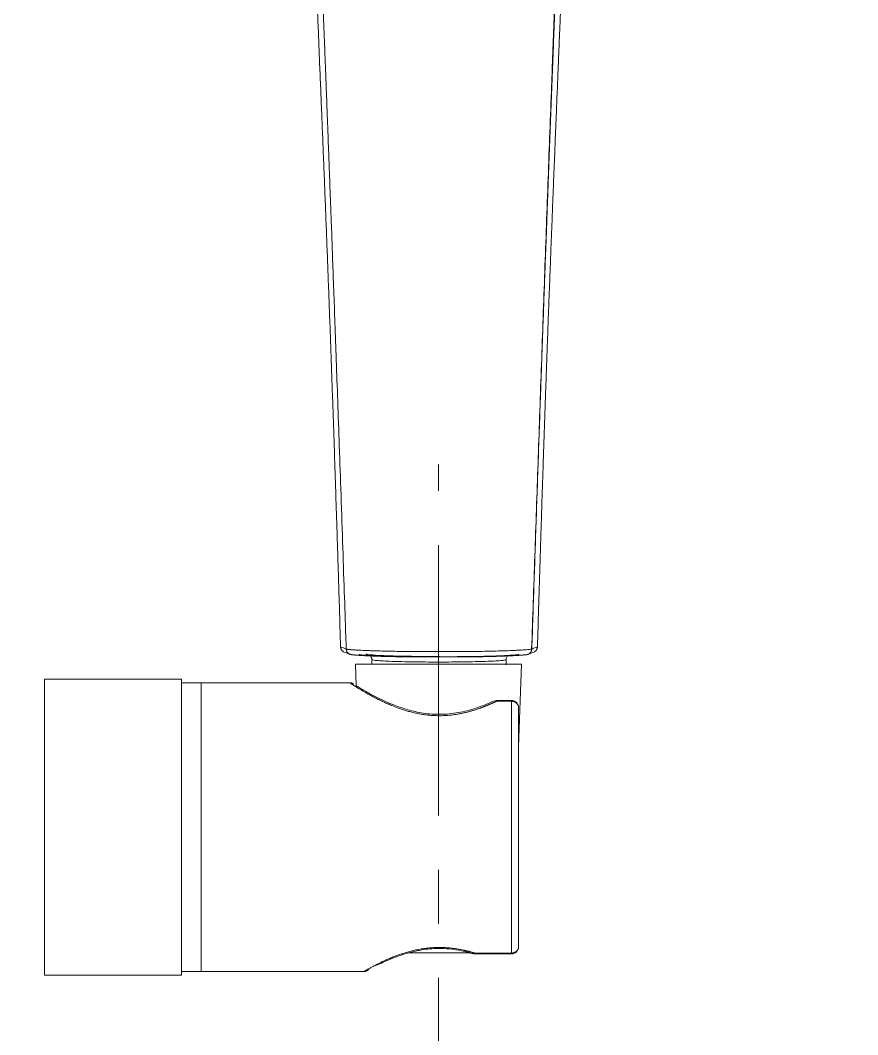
# Model space of a CAD drawing. Extents: x 4035 to 5163, y 0 to 827.
# Drawn here: x 4470 to 4586, y 294.4 to 435 of the extents above; entities that cross this region are included whole.
import ezdxf

# ---------------------------------------------------------------- set-up
doc = ezdxf.new("R2010")
doc.units = 0
doc.header["$LTSCALE"] = 30
doc.header["$MEASUREMENT"] = 0
doc.linetypes.add('CENTER', pattern=[2, 1.25, -0.25, 0.25, -0.25])
doc.layers.add('1', color=7, linetype='CONTINUOUS')
doc.layers.add('DEF_LAYER_ASSEM_MEMBER', color=7, linetype='CONTINUOUS')

msp = doc.modelspace()

# ---------------------------------------------------------------- linework, layer by layer
at = {"layer": '1', "color": 7, "linetype": 'Continuous', "lineweight": 18}
for p, q in [((4514.88, 347.4), (4515.67, 347.08)), ((4540.37, 347.08), (4541.17, 347.4)), ((4518.72, 345.71), (4518.72, 346.34)), ((4537.32, 346.34), (4537.32, 345.64)), ((4516.44, 345.71), (4516.54, 342.7)), ((4539.06, 334.25), (4539.44, 345.71)), ((4473.36, 343.63), (4473.36, 302.63)), ((4492.36, 343.63), (4473.36, 343.63)), ((4492.36, 343.63), (4492.36, 302.63)), ((4492.36, 343.13), (4495.06, 343.13)), ((4515.67, 343.13), (4495.06, 343.13)), ((4495.06, 303.13), (4495.06, 343.13)), ((4495.06, 323.13), (4495.06, 343.13)), ((4538.06, 340.69), (4535.83, 340.69)), ((4495.06, 323.13), (4495.06, 303.13)), ((4527.94, 305.71), (4523.79, 305.71)), ((4527.94, 305.71), (4532.26, 305.71)), ((4532.67, 305.59), (4532.67, 305.71)), ((4532.81, 305.56), (4538.06, 305.56)), ((4492.36, 302.63), (4473.36, 302.63)), ((4495.06, 303.13), (4492.36, 303.13)), ((4495.06, 303.13), (4517.64, 303.13))]:
    msp.add_line(p, q, dxfattribs=at)
at = {"layer": '1', "color": 7, "linetype": 'Continuous', "lineweight": 13}
for p, q in [((4538.06, 340.58), (4536, 340.58)), ((4538.06, 323.13), (4538.06, 340.58)), ((4538.06, 305.67), (4538.06, 323.13)), ((4532.93, 305.67), (4538.06, 305.67))]:
    msp.add_line(p, q, dxfattribs=at)
at = {"layer": '1', "color": 7, "linetype": 'Continuous', "lineweight": 18}
for centre, major_axis, start_param, end_param in [((4521.92, 347.07), (-5, 0), 0.089627, 0.348075), ((4528.02, 347.14), (10.1, 0), 3.163484, 4.719777), ((4534.12, 347.07), (-5, 0), 2.793518, 3.051965)]:
    msp.add_ellipse(centre, major_axis=major_axis, ratio=0.03612, start_param=start_param, end_param=end_param, dxfattribs=at)
for points, degree, knots in [([(4470.02, 529.79), (4470.02, 529.79), (4470.02, 529.6), (4470.02, 529.22), (4470.02, 528.63), (4470.02, 527.98), (4470.02, 527.29), (4470.02, 526.53), (4470.02, 525.7), (4470.02, 524.8), (4470.02, 523.82), (4470.02, 522.76), (4470.02, 521.61), (4470.02, 520.36), (4470.02, 519.01), (4470.02, 517.55), (4470.02, 515.96), (4470.02, 514.25), (4470.02, 512.4), (4470.02, 510.4), (4470.02, 508.24), (4470.02, 505.91), (4470.02, 503.56), (4470.01, 501.32), (4470.02, 499.32), (4470.01, 497.57), (4470.01, 496.03), (4470.03, 494.66), (4470.13, 493.4), (4470.31, 492.2), (4470.57, 491.02), (4470.9, 489.87), (4471.31, 488.76), (4471.79, 487.69), (4472.35, 486.66), (4472.98, 485.65), (4473.7, 484.67), (4474.52, 483.69), (4475.44, 482.73), (4476.48, 481.76), (4477.67, 480.8), (4479.03, 479.82), (4480.63, 478.81), (4482.5, 477.76), (4484.72, 476.66), (4487.26, 475.55), (4489.92, 474.48), (4492.49, 473.47), (4494.81, 472.56), (4496.88, 471.71), (4498.67, 470.9), (4500.21, 470.13), (4501.51, 469.39), (4502.61, 468.67), (4503.55, 467.97), (4504.38, 467.29), (4505.1, 466.64), (4505.71, 466.05), (4506.24, 465.5), (4506.67, 465), (4507.03, 464.54), (4507.32, 464.11), (4507.57, 463.7), (4507.82, 463.28), (4508.08, 462.81), (4508.36, 462.28), (4508.65, 461.68), (4508.94, 460.98), (4509.24, 460.18), (4509.55, 459.27), (4509.84, 458.21), (4510.13, 457), (4510.41, 455.63), (4510.67, 454.09), (4510.9, 452.47), (4511.08, 450.91), (4511.22, 449.49), (4511.32, 448.22), (4511.41, 447.1), (4511.48, 446.08), (4511.54, 445.16), (4511.59, 444.33), (4511.64, 443.58), (4511.67, 442.91), (4511.71, 442.3), (4511.74, 441.74), (4511.76, 441.23), (4511.79, 440.72), (4511.81, 440.18), (4511.84, 439.59), (4511.87, 438.93), (4511.9, 438.2), (4511.93, 437.4), (4511.97, 436.52), (4512.01, 435.56), (4512.05, 434.51), (4512.1, 433.38), (4512.14, 432.14), (4512.2, 430.81), (4512.25, 429.38), (4512.31, 427.85), (4512.37, 426.19), (4512.44, 424.38), (4512.52, 422.39), (4512.6, 420.21), (4512.69, 417.83), (4512.79, 415.24), (4512.89, 412.43), (4513.01, 409.33), (4513.14, 405.9), (4513.27, 402.11), (4513.42, 397.97), (4513.59, 393.41), (4513.77, 388.37), (4513.97, 382.78), (4514.18, 376.6), (4514.42, 369.85), (4514.66, 362.82), (4514.89, 355.99), (4515.06, 351.03), (4515.15, 348.39), (4515.17, 347.8)], 3, [0, 0, 0, 0, 0.000032, 0.002853, 0.005915, 0.009219, 0.012788, 0.016686, 0.020946, 0.025584, 0.030598, 0.036027, 0.041936, 0.048349, 0.055304, 0.062834, 0.070969, 0.079768, 0.089277, 0.09955, 0.11066, 0.122686, 0.135426, 0.147057, 0.157274, 0.166263, 0.174134, 0.181095, 0.187221, 0.193278, 0.199482, 0.205521, 0.211432, 0.217248, 0.223079, 0.228974, 0.234987, 0.241231, 0.247782, 0.254714, 0.262157, 0.270273, 0.279336, 0.289731, 0.301719, 0.315444, 0.33017, 0.343512, 0.355855, 0.366693, 0.376274, 0.384706, 0.392075, 0.398468, 0.404106, 0.409527, 0.414288, 0.4185, 0.422233, 0.425523, 0.428414, 0.430966, 0.433258, 0.435621, 0.438265, 0.44122, 0.444528, 0.448252, 0.45245, 0.457189, 0.46258, 0.46868, 0.475539, 0.483268, 0.491645, 0.499512, 0.506432, 0.512574, 0.518067, 0.523014, 0.527483, 0.531512, 0.53516, 0.538475, 0.541443, 0.544082, 0.546534, 0.548966, 0.551542, 0.554412, 0.55762, 0.561169, 0.565074, 0.569356, 0.574029, 0.579104, 0.584591, 0.590585, 0.597125, 0.60408, 0.611411, 0.619452, 0.628252, 0.63782, 0.648338, 0.660033, 0.672514, 0.686018, 0.700973, 0.717659, 0.736037, 0.756064, 0.777969, 0.802292, 0.829499, 0.859327, 0.892162, 0.927753, 0.961595, 0.991414, 1, 1, 1, 1]), ([(4585.58, 529.62), (4585.58, 525.58), (4585.58, 521.53), (4585.58, 516.47), (4585.58, 515.46), (4585.58, 513.44), (4585.58, 512.43), (4585.58, 510.4), (4585.58, 509.39), (4585.57, 507.37), (4585.57, 506.36), (4585.57, 504.84), (4585.57, 504.33), (4585.57, 503.32), (4585.57, 502.81), (4585.57, 501.8), (4585.57, 501.3), (4585.57, 500.29), (4585.57, 499.78), (4585.57, 499.02), (4585.57, 498.64), (4585.57, 498.26), (4585.57, 498.01), (4585.57, 497.88), (4585.57, 497.5), (4585.57, 497.25), (4585.58, 496.74), (4585.58, 496.49), (4585.58, 495.99), (4585.57, 495.73), (4585.56, 495.23), (4585.56, 494.98), (4585.54, 494.47), (4585.52, 494.22), (4585.49, 493.85), (4585.48, 493.72), (4585.46, 493.47), (4585.42, 493.1), (4585.37, 492.72), (4585.29, 492.23), (4585.24, 491.98), (4585.09, 491.24), (4584.96, 490.75), (4584.67, 489.79), (4584.51, 489.31), (4584.22, 488.6), (4584.12, 488.37), (4583.91, 487.91), (4583.8, 487.68), (4583.45, 487), (4583.2, 486.56), (4582.65, 485.7), (4582.35, 485.28), (4581.73, 484.47), (4581.4, 484.07), (4580.7, 483.31), (4580.34, 482.94), (4579.58, 482.23), (4579.19, 481.88), (4578.39, 481.22), (4577.97, 480.9), (4577.13, 480.28), (4576.69, 479.99), (4575.81, 479.41), (4575.36, 479.14), (4574.45, 478.61), (4573.99, 478.35), (4573.06, 477.85), (4572.59, 477.61), (4571.16, 476.91), (4570.19, 476.47), (4568.72, 475.84), (4568.23, 475.63), (4567.25, 475.22), (4566.75, 475.02), (4565.76, 474.63), (4565.27, 474.43), (4564.28, 474.04), (4563.78, 473.84), (4562.79, 473.45), (4562.29, 473.25), (4561.3, 472.86), (4560.8, 472.66), (4559.82, 472.25), (4559.32, 472.04), (4558.35, 471.61), (4557.86, 471.39), (4556.89, 470.94), (4556.41, 470.7), (4555.47, 470.2), (4555, 469.95), (4554.31, 469.54), (4554.08, 469.4), (4553.63, 469.11), (4553.41, 468.96), (4552.98, 468.65), (4552.76, 468.49), (4552.34, 468.17), (4552.13, 468), (4551.72, 467.66), (4551.51, 467.49), (4551.11, 467.14), (4550.91, 466.96), (4550.53, 466.59), (4550.33, 466.41), (4550.05, 466.13), (4549.96, 466.03), (4549.78, 465.84), (4549.6, 465.64), (4549.42, 465.44), (4549.25, 465.24), (4549.17, 465.14), (4549, 464.93), (4548.92, 464.82), (4548.77, 464.6), (4548.69, 464.49), (4548.54, 464.27), (4548.47, 464.16), (4548.33, 463.93), (4548.26, 463.82), (4548.06, 463.48), (4547.94, 463.24), (4547.69, 462.77), (4547.57, 462.54), (4547.4, 462.18), (4547.34, 462.06), (4547.23, 461.82), (4547.13, 461.58), (4547.03, 461.33), (4546.93, 461.08), (4546.88, 460.96), (4546.74, 460.59), (4546.66, 460.34), (4546.49, 459.84), (4546.41, 459.58), (4546.27, 459.08), (4546.2, 458.82), (4546.06, 458.31), (4546, 458.05), (4545.88, 457.53), (4545.82, 457.28), (4545.72, 456.76), (4545.67, 456.5), (4545.57, 455.98), (4545.52, 455.72), (4545.39, 454.93), (4545.31, 454.41), (4545.16, 453.36), (4545.09, 452.83), (4544.97, 451.77), (4544.91, 451.25), (4544.8, 450.19), (4544.76, 449.66), (4544.67, 448.6), (4544.63, 448.07), (4544.55, 447), (4544.51, 446.47), (4544.45, 445.41), (4544.41, 444.87), (4544.35, 443.81), (4544.33, 443.27), (4544.27, 442.21), (4544.25, 441.67), (4544.2, 440.61), (4544.17, 440.07), (4544.13, 439), (4544.1, 438.47), (4544.06, 437.4), (4544.04, 436.87), (4543.99, 435.8), (4543.97, 435.26), (4543.91, 433.66), (4543.87, 432.58), (4543.79, 430.44), (4543.75, 429.37), (4543.69, 427.77), (4543.67, 427.23), (4543.63, 426.16), (4543.61, 425.62), (4543.51, 422.94), (4543.43, 420.8), (4543.27, 416.51), (4543.19, 414.36), (4542.96, 407.93), (4542.8, 403.63), (4542.57, 397.19), (4542.5, 395.04), (4542.34, 390.75), (4542.27, 388.6), (4542.04, 382.16), (4541.89, 377.86), (4541.67, 371.42), (4541.59, 369.27), (4541.45, 364.98), (4541.37, 362.83), (4541.15, 356.38), (4541.01, 352.09), (4540.86, 347.79)], 3, [0, 0, 0, 0, 0.0625, 0.0625, 0.078125, 0.078125, 0.09375, 0.09375, 0.109375, 0.109375, 0.125, 0.125, 0.132812, 0.132812, 0.140625, 0.140625, 0.148437, 0.148437, 0.15625, 0.15625, 0.160156, 0.162109, 0.162109, 0.164062, 0.164062, 0.167969, 0.167969, 0.171875, 0.171875, 0.175781, 0.175781, 0.179687, 0.179687, 0.183594, 0.183594, 0.185547, 0.185547, 0.1875, 0.191406, 0.191406, 0.195312, 0.195312, 0.203125, 0.203125, 0.210937, 0.210937, 0.214844, 0.214844, 0.21875, 0.21875, 0.226562, 0.226562, 0.234375, 0.234375, 0.242187, 0.242187, 0.25, 0.25, 0.257812, 0.257812, 0.265625, 0.265625, 0.273437, 0.273437, 0.28125, 0.28125, 0.289062, 0.289062, 0.296875, 0.296875, 0.3125, 0.3125, 0.320312, 0.320312, 0.328125, 0.328125, 0.335937, 0.335937, 0.34375, 0.34375, 0.351562, 0.351562, 0.359375, 0.359375, 0.367187, 0.367187, 0.375, 0.375, 0.382812, 0.382812, 0.390625, 0.390625, 0.394531, 0.394531, 0.398437, 0.398437, 0.402344, 0.402344, 0.40625, 0.40625, 0.410156, 0.410156, 0.414062, 0.414062, 0.417969, 0.417969, 0.419922, 0.419922, 0.421875, 0.423828, 0.423828, 0.425781, 0.425781, 0.427734, 0.427734, 0.429687, 0.429687, 0.431641, 0.431641, 0.433594, 0.433594, 0.4375, 0.4375, 0.441406, 0.441406, 0.443359, 0.443359, 0.445312, 0.447266, 0.447266, 0.449219, 0.449219, 0.453125, 0.453125, 0.457031, 0.457031, 0.460937, 0.460937, 0.464844, 0.464844, 0.46875, 0.46875, 0.472656, 0.472656, 0.476562, 0.476562, 0.484375, 0.484375, 0.492187, 0.492187, 0.5, 0.5, 0.507812, 0.507812, 0.515625, 0.515625, 0.523437, 0.523437, 0.53125, 0.53125, 0.539062, 0.539062, 0.546875, 0.546875, 0.554687, 0.554687, 0.5625, 0.5625, 0.570312, 0.570312, 0.578125, 0.578125, 0.59375, 0.59375, 0.609375, 0.609375, 0.617187, 0.617187, 0.625, 0.625, 0.65625, 0.65625, 0.6875, 0.6875, 0.75, 0.75, 0.78125, 0.78125, 0.8125, 0.8125, 0.875, 0.875, 0.90625, 0.90625, 0.9375, 0.9375, 1, 1, 1, 1]), ([(4586.03, 529.79), (4586.03, 529.58), (4586.03, 529.15), (4586.03, 528.52), (4586.03, 527.91), (4586.03, 527.3), (4586.03, 526.69), (4586.03, 526.09), (4586.03, 525.48), (4586.03, 524.88), (4586.03, 524.27), (4586.03, 523.66), (4586.03, 523.05), (4586.03, 522.44), (4586.03, 521.84), (4586.03, 521.23), (4586.03, 520.63), (4586.03, 520.03), (4586.03, 519.43), (4586.03, 518.83), (4586.03, 518.23), (4586.03, 517.63), (4586.03, 517.03), (4586.03, 516.43), (4586.03, 515.84), (4586.03, 515.24), (4586.03, 514.65), (4586.03, 514.05), (4586.03, 513.46), (4586.03, 512.87), (4586.03, 512.28), (4586.03, 511.69), (4586.03, 511.1), (4586.03, 510.52), (4586.03, 509.93), (4586.03, 509.34), (4586.03, 508.76), (4586.03, 508.18), (4586.03, 507.6), (4586.03, 507.02), (4586.03, 506.44), (4586.03, 505.86), (4586.03, 505.28), (4586.03, 504.71), (4586.03, 504.14), (4586.03, 503.56), (4586.03, 502.99), (4586.03, 502.42), (4586.03, 501.85), (4586.03, 501.28), (4586.03, 500.71), (4586.03, 500.15), (4586.03, 499.58), (4586.03, 499.02), (4586.03, 498.45), (4586.03, 497.89), (4586.04, 497.32), (4586.04, 496.76), (4586.04, 496.2), (4586.03, 495.64), (4586.02, 495.08), (4585.99, 494.53), (4585.96, 493.97), (4585.9, 493.42), (4585.83, 492.87), (4585.75, 492.32), (4585.64, 491.78), (4585.52, 491.24), (4585.38, 490.71), (4585.23, 490.18), (4585.06, 489.66), (4584.87, 489.15), (4584.67, 488.64), (4584.45, 488.14), (4584.22, 487.65), (4583.88, 486.99), (4583.39, 486.16), (4582.74, 485.19), (4582.03, 484.28), (4581.26, 483.41), (4580.46, 482.58), (4579.61, 481.81), (4578.72, 481.08), (4577.81, 480.39), (4576.87, 479.74), (4575.92, 479.13), (4574.95, 478.55), (4573.97, 478), (4572.98, 477.49), (4571.98, 477), (4570.99, 476.53), (4569.95, 476.06), (4568.88, 475.6), (4567.77, 475.14), (4566.66, 474.7), (4565.55, 474.25), (4564.44, 473.82), (4563.33, 473.38), (4562.23, 472.95), (4561.12, 472.51), (4560.02, 472.06), (4559.12, 471.67), (4558.42, 471.36), (4557.91, 471.13), (4557.41, 470.9), (4556.91, 470.66), (4556.41, 470.41), (4555.92, 470.15), (4555.43, 469.89), (4554.98, 469.64), (4554.56, 469.39), (4554.17, 469.15), (4553.77, 468.89), (4553.35, 468.6), (4552.91, 468.29), (4552.47, 467.95), (4552.02, 467.58), (4551.57, 467.2), (4551.13, 466.81), (4550.71, 466.41), (4550.32, 466.03), (4549.96, 465.66), (4549.64, 465.31), (4549.35, 464.96), (4549.09, 464.62), (4548.84, 464.28), (4548.6, 463.92), (4548.38, 463.56), (4548.18, 463.21), (4547.99, 462.86), (4547.81, 462.51), (4547.63, 462.17), (4547.47, 461.82), (4547.32, 461.48), (4547.18, 461.15), (4547.04, 460.82), (4546.92, 460.5), (4546.81, 460.19), (4546.7, 459.88), (4546.61, 459.59), (4546.52, 459.3), (4546.43, 459.02), (4546.36, 458.75), (4546.28, 458.49), (4546.22, 458.23), (4546.15, 457.99), (4546.1, 457.76), (4546.04, 457.53), (4545.99, 457.31), (4545.94, 457.11), (4545.9, 456.91), (4545.83, 456.6), (4545.75, 456.17), (4545.64, 455.6), (4545.53, 455.02), (4545.43, 454.43), (4545.34, 453.82), (4545.25, 453.2), (4545.17, 452.57), (4545.09, 451.93), (4545.01, 451.27), (4544.94, 450.59), (4544.87, 449.91), (4544.81, 449.21), (4544.74, 448.49), (4544.69, 447.76), (4544.63, 447.02), (4544.57, 446.26), (4544.52, 445.48), (4544.46, 444.55), (4544.4, 443.47), (4544.34, 442.25), (4544.27, 441.03), (4544.22, 439.8), (4544.16, 438.52), (4544.11, 437.31), (4544.06, 436.17), (4544.02, 435.11), (4543.97, 434.01), (4543.93, 432.89), (4543.89, 431.74), (4543.84, 430.58), (4543.8, 429.41), (4543.75, 428.22), (4543.71, 427.04), (4543.66, 425.86), (4543.62, 424.68), (4543.57, 423.49), (4543.52, 422.3), (4543.48, 421.11), (4543.43, 419.9), (4543.39, 418.68), (4543.34, 417.46), (4543.29, 416.22), (4543.25, 414.96), (4543.2, 413.7), (4543.15, 412.43), (4543.1, 411.15), (4543.07, 410.13), (4543.03, 409.09), (4542.98, 407.73), (4542.9, 405.47), (4542.78, 402.3), (4542.64, 398.54), (4542.5, 394.61), (4542.37, 390.92), (4542.25, 387.53), (4542.12, 383.84), (4541.97, 379.73), (4541.81, 375.1), (4541.65, 370.48), (4541.49, 365.87), (4541.34, 361.29), (4541.18, 356.75), (4541.03, 352.26), (4540.93, 349.28), (4540.88, 347.8)], 3, [0, 0, 0, 0, 0.003334, 0.006553, 0.009708, 0.012825, 0.015932, 0.019045, 0.022166, 0.025291, 0.02842, 0.03155, 0.034679, 0.037804, 0.040923, 0.044035, 0.04714, 0.05024, 0.053334, 0.056425, 0.059511, 0.062593, 0.065671, 0.068743, 0.071811, 0.074874, 0.077932, 0.080985, 0.084032, 0.087074, 0.09011, 0.093141, 0.096167, 0.099187, 0.102201, 0.105209, 0.108212, 0.111209, 0.114199, 0.117184, 0.120163, 0.123135, 0.126102, 0.129062, 0.132016, 0.134963, 0.137905, 0.140841, 0.143771, 0.146696, 0.149617, 0.152535, 0.155448, 0.158358, 0.161264, 0.164166, 0.167064, 0.169957, 0.172843, 0.175723, 0.178595, 0.181461, 0.184321, 0.187176, 0.190027, 0.192871, 0.195708, 0.198536, 0.201356, 0.204167, 0.206968, 0.209761, 0.212544, 0.215318, 0.218083, 0.220841, 0.226761, 0.232636, 0.238471, 0.244269, 0.250032, 0.255759, 0.261451, 0.26711, 0.272732, 0.278318, 0.283865, 0.289371, 0.294838, 0.300268, 0.305664, 0.311028, 0.316886, 0.322739, 0.328585, 0.334416, 0.340225, 0.346018, 0.351806, 0.357598, 0.363402, 0.369226, 0.371929, 0.374636, 0.377345, 0.380053, 0.382759, 0.385461, 0.388158, 0.390857, 0.393005, 0.395253, 0.397609, 0.400083, 0.402688, 0.405434, 0.408297, 0.411193, 0.414079, 0.4169, 0.419597, 0.422111, 0.42444, 0.426626, 0.42872, 0.430774, 0.432851, 0.435002, 0.436921, 0.438846, 0.440774, 0.442686, 0.444562, 0.446389, 0.448165, 0.44989, 0.451565, 0.45319, 0.454765, 0.456291, 0.457768, 0.459195, 0.460573, 0.461901, 0.463181, 0.464411, 0.465593, 0.466724, 0.467807, 0.468839, 0.469822, 0.470755, 0.473516, 0.476335, 0.479212, 0.482148, 0.485142, 0.488195, 0.491306, 0.494478, 0.497713, 0.501011, 0.504376, 0.507809, 0.51131, 0.514881, 0.518522, 0.522236, 0.526025, 0.529894, 0.535866, 0.541826, 0.547723, 0.553659, 0.559821, 0.566362, 0.571342, 0.576511, 0.581843, 0.587311, 0.59289, 0.598553, 0.604271, 0.610016, 0.615762, 0.621499, 0.627237, 0.632987, 0.638759, 0.644565, 0.650412, 0.65631, 0.662268, 0.668288, 0.674366, 0.680494, 0.686668, 0.692883, 0.699136, 0.701428, 0.708006, 0.718937, 0.734311, 0.754223, 0.773572, 0.791488, 0.807921, 0.822816, 0.845206, 0.867664, 0.890109, 0.912463, 0.934671, 0.956691, 0.97848, 1, 1, 1, 1]), ([(4541.66, 348.12), (4541.67, 348.42), (4541.69, 349.02), (4541.72, 349.92), (4541.75, 350.84), (4541.77, 351.76), (4541.8, 352.7), (4541.83, 353.65), (4541.86, 354.6), (4541.89, 355.57), (4541.92, 356.54), (4541.95, 357.52), (4541.98, 358.51), (4542.01, 359.51), (4542.04, 360.52), (4542.07, 361.53), (4542.11, 362.54), (4542.14, 363.57), (4542.17, 364.6), (4542.2, 365.63), (4542.24, 366.67), (4542.27, 367.72), (4542.3, 368.76), (4542.34, 369.82), (4542.37, 370.87), (4542.41, 371.93), (4542.44, 373), (4542.48, 374.06), (4542.51, 375.13), (4542.55, 376.21), (4542.59, 377.28), (4542.62, 378.36), (4542.66, 379.44), (4542.7, 380.52), (4542.73, 381.6), (4542.77, 382.69), (4542.81, 383.77), (4542.85, 384.86), (4542.89, 385.95), (4542.93, 387.03), (4542.97, 388.12), (4543, 389.2), (4543.04, 390.29), (4543.08, 391.37), (4543.12, 392.46), (4543.16, 393.54), (4543.2, 394.62), (4543.24, 395.7), (4543.28, 396.78), (4543.32, 397.86), (4543.37, 398.94), (4543.41, 400.01), (4543.45, 401.09), (4543.49, 402.17), (4543.53, 403.25), (4543.57, 404.32), (4543.61, 405.4), (4543.66, 406.47), (4543.7, 407.55), (4543.74, 408.62), (4543.78, 409.69), (4543.83, 410.76), (4543.87, 411.82), (4543.91, 412.89), (4543.95, 413.95), (4543.99, 415.01), (4544.04, 416.06), (4544.08, 417.11), (4544.12, 418.16), (4544.16, 419.21), (4544.21, 420.25), (4544.25, 421.28), (4544.29, 422.32), (4544.33, 423.35), (4544.37, 424.38), (4544.42, 425.4), (4544.46, 426.43), (4544.5, 427.45), (4544.54, 428.46), (4544.58, 429.47), (4544.62, 430.48), (4544.66, 431.48), (4544.7, 432.49), (4544.74, 433.49), (4544.79, 434.5), (4544.83, 435.52), (4544.87, 436.54), (4544.91, 437.56), (4544.95, 438.59), (4544.99, 439.62), (4545.04, 440.66), (4545.08, 441.73), (4545.13, 442.83), (4545.19, 443.97), (4545.24, 445.14), (4545.3, 446.34), (4545.37, 447.56), (4545.44, 448.81), (4545.52, 450.06), (4545.61, 451.31), (4545.7, 452.53), (4545.81, 453.71), (4545.92, 454.87), (4546.05, 455.99), (4546.18, 457.07), (4546.33, 458.1), (4546.48, 458.99), (4546.58, 459.53), (4546.62, 459.74)], 3, [0, 0, 0, 0, 0.007973, 0.016049, 0.024224, 0.032495, 0.040858, 0.049308, 0.057843, 0.066458, 0.075151, 0.083917, 0.092753, 0.101656, 0.110622, 0.119648, 0.12873, 0.137867, 0.147054, 0.156288, 0.165568, 0.17489, 0.184251, 0.19365, 0.203084, 0.21255, 0.222048, 0.231574, 0.241128, 0.250708, 0.260313, 0.269941, 0.279589, 0.289254, 0.298933, 0.308624, 0.318322, 0.328027, 0.337734, 0.347442, 0.357147, 0.366847, 0.376541, 0.386227, 0.395906, 0.405577, 0.415241, 0.424899, 0.434551, 0.444199, 0.453843, 0.463485, 0.473126, 0.482764, 0.492396, 0.502023, 0.511642, 0.521253, 0.530854, 0.540444, 0.550022, 0.559586, 0.569133, 0.578661, 0.588165, 0.597644, 0.607094, 0.616513, 0.625898, 0.635249, 0.644568, 0.653857, 0.663121, 0.672361, 0.681576, 0.690768, 0.699937, 0.709077, 0.718179, 0.727237, 0.736253, 0.74525, 0.754251, 0.763276, 0.77234, 0.781453, 0.790625, 0.799832, 0.80903, 0.818243, 0.827555, 0.837119, 0.847018, 0.857266, 0.867819, 0.878621, 0.889615, 0.900765, 0.912245, 0.923489, 0.934485, 0.945229, 0.955713, 0.965894, 0.975719, 0.985143, 0.994146, 1, 1, 1, 1]), ([(4509.46, 459.59), (4509.49, 459.42), (4509.58, 458.93), (4509.71, 458.1), (4509.86, 457.06), (4510, 455.99), (4510.13, 454.87), (4510.24, 453.71), (4510.34, 452.52), (4510.44, 451.31), (4510.53, 450.06), (4510.62, 448.54), (4510.72, 446.77), (4510.82, 444.8), (4510.91, 442.9), (4510.99, 441.09), (4511.06, 439.35), (4511.13, 437.64), (4511.2, 435.95), (4511.27, 434.27), (4511.34, 432.6), (4511.4, 430.94), (4511.47, 429.27), (4511.54, 427.6), (4511.61, 425.91), (4511.68, 424.21), (4511.75, 422.51), (4511.82, 420.8), (4511.89, 419.08), (4511.96, 417.35), (4512.03, 415.61), (4512.1, 413.86), (4512.17, 412.1), (4512.24, 410.34), (4512.31, 408.57), (4512.38, 406.79), (4512.45, 405.01), (4512.52, 403.23), (4512.58, 401.45), (4512.65, 399.67), (4512.72, 397.88), (4512.79, 396.1), (4512.85, 394.31), (4512.92, 392.52), (4512.99, 390.73), (4513.05, 388.93), (4513.12, 387.14), (4513.18, 385.34), (4513.24, 383.54), (4513.31, 381.75), (4513.37, 379.95), (4513.43, 378.17), (4513.49, 376.38), (4513.55, 374.61), (4513.61, 372.84), (4513.67, 371.08), (4513.72, 369.34), (4513.78, 367.6), (4513.84, 365.87), (4513.89, 364.16), (4513.94, 362.46), (4514, 360.78), (4514.05, 359.12), (4514.1, 357.48), (4514.15, 355.86), (4514.2, 354.26), (4514.25, 352.68), (4514.29, 351.14), (4514.34, 349.62), (4514.37, 348.62), (4514.38, 348.12)], 3, [0, 0, 0, 0, 0.004497, 0.013508, 0.02294, 0.032773, 0.042962, 0.053453, 0.064202, 0.075204, 0.086453, 0.097938, 0.116326, 0.134218, 0.151382, 0.167617, 0.183079, 0.198322, 0.21356, 0.228667, 0.243645, 0.258553, 0.273487, 0.288531, 0.30368, 0.318903, 0.334189, 0.349542, 0.364971, 0.380488, 0.396098, 0.411791, 0.427554, 0.443373, 0.459237, 0.475133, 0.491058, 0.507005, 0.52297, 0.538944, 0.554924, 0.570914, 0.586918, 0.602941, 0.618985, 0.635049, 0.651131, 0.66722, 0.683306, 0.699375, 0.715415, 0.731413, 0.747355, 0.76323, 0.779033, 0.794757, 0.810392, 0.82593, 0.841359, 0.856668, 0.871843, 0.886872, 0.90174, 0.916432, 0.930933, 0.945227, 0.959297, 0.973127, 0.986701, 1, 1, 1, 1]), ([(4514.38, 348.12), (4514.38, 348.07), (4514.39, 348.02), (4514.41, 347.92), (4514.43, 347.87), (4514.47, 347.77), (4514.5, 347.73), (4514.55, 347.65), (4514.59, 347.61), (4514.66, 347.53), (4514.7, 347.5), (4514.79, 347.45), (4514.83, 347.42), (4514.88, 347.4)], 3, [0, 0, 0, 0, 0.166719, 0.166719, 0.333438, 0.333438, 0.500156, 0.500156, 0.666875, 0.666875, 0.833594, 0.833594, 1, 1, 1, 1]), ([(4515.17, 347.8), (4515.17, 347.79), (4515.17, 347.78), (4515.17, 347.77), (4515.17, 347.76), (4515.17, 347.75), (4515.17, 347.73), (4515.17, 347.72), (4515.18, 347.71), (4515.18, 347.69), (4515.18, 347.68), (4515.18, 347.67), (4515.18, 347.66), (4515.19, 347.64), (4515.19, 347.63), (4515.19, 347.62), (4515.2, 347.61), (4515.2, 347.6), (4515.2, 347.58), (4515.21, 347.57), (4515.21, 347.56), (4515.22, 347.55), (4515.22, 347.54), (4515.22, 347.53), (4515.23, 347.52), (4515.23, 347.5), (4515.24, 347.49), (4515.24, 347.48), (4515.25, 347.47), (4515.25, 347.46), (4515.26, 347.45), (4515.27, 347.44), (4515.27, 347.43), (4515.28, 347.42), (4515.28, 347.41), (4515.29, 347.4), (4515.29, 347.39), (4515.3, 347.38), (4515.31, 347.37), (4515.31, 347.37), (4515.32, 347.36), (4515.33, 347.35), (4515.33, 347.34), (4515.34, 347.33), (4515.34, 347.32), (4515.35, 347.32), (4515.36, 347.31), (4515.36, 347.3), (4515.37, 347.29), (4515.38, 347.29), (4515.38, 347.28), (4515.39, 347.27), (4515.4, 347.26), (4515.4, 347.26), (4515.43, 347.23), (4515.48, 347.19), (4515.55, 347.14), (4515.61, 347.11), (4515.67, 347.08), (4515.72, 347.06), (4515.77, 347.05), (4515.81, 347.04), (4515.85, 347.04), (4515.88, 347.03), (4515.92, 347.03), (4515.94, 347.03), (4515.96, 347.03), (4515.97, 347.03)], 3, [0, 0, 0, 0, 0.01056, 0.021111, 0.03165, 0.042175, 0.052684, 0.063175, 0.073644, 0.084091, 0.094513, 0.104908, 0.115274, 0.125608, 0.135908, 0.146173, 0.1564, 0.166587, 0.176733, 0.186834, 0.19689, 0.206898, 0.216857, 0.226764, 0.236618, 0.246417, 0.256159, 0.265842, 0.275466, 0.285027, 0.294525, 0.303958, 0.313325, 0.322624, 0.331853, 0.341012, 0.350098, 0.359112, 0.36805, 0.376913, 0.385699, 0.394407, 0.403036, 0.411585, 0.420053, 0.428438, 0.436741, 0.44496, 0.453095, 0.461144, 0.469107, 0.476984, 0.484773, 0.492474, 0.500087, 0.576514, 0.645332, 0.706348, 0.759571, 0.801965, 0.84064, 0.875678, 0.907181, 0.935255, 0.960012, 0.981559, 1, 1, 1, 1]), ([(4515.18, 347.79), (4515.19, 347.74), (4515.19, 347.7), (4515.21, 347.6), (4515.23, 347.55), (4515.27, 347.46), (4515.29, 347.41), (4515.35, 347.32), (4515.39, 347.28), (4515.46, 347.21), (4515.51, 347.18), (4515.59, 347.12), (4515.64, 347.1), (4515.73, 347.06), (4515.78, 347.05), (4515.87, 347.03), (4515.92, 347.03), (4515.97, 347.03)], 3, [0, 0, 0, 0, 0.125, 0.125, 0.25, 0.25, 0.375, 0.375, 0.5, 0.5, 0.625, 0.625, 0.75, 0.75, 0.875, 0.875, 1, 1, 1, 1]), ([(4540.86, 347.79), (4540.78, 347.78), (4540.56, 347.75), (4540.12, 347.71), (4539.63, 347.68), (4539.09, 347.65), (4538.43, 347.62), (4537.6, 347.58), (4536.56, 347.55), (4535.34, 347.52), (4534.03, 347.49), (4532.78, 347.47), (4531.64, 347.46), (4530.63, 347.46), (4529.73, 347.45), (4528.92, 347.45), (4528.18, 347.45), (4527.47, 347.45), (4526.75, 347.45), (4525.98, 347.45), (4525.14, 347.46), (4524.22, 347.47), (4523.21, 347.48), (4522.16, 347.49), (4521.1, 347.51), (4520.12, 347.53), (4519.27, 347.56), (4518.55, 347.58), (4517.96, 347.6), (4517.47, 347.63), (4517.07, 347.65), (4516.72, 347.66), (4516.41, 347.68), (4516.12, 347.7), (4515.86, 347.72), (4515.63, 347.74), (4515.45, 347.76), (4515.29, 347.77), (4515.22, 347.79), (4515.18, 347.79), (4515.18, 347.79)], 3, [0, 0, 0, 0, 0.034562, 0.065502, 0.093865, 0.12295, 0.155068, 0.191645, 0.233146, 0.278476, 0.322196, 0.3607, 0.394488, 0.424358, 0.450691, 0.474074, 0.49551, 0.516121, 0.536995, 0.559206, 0.58374, 0.611204, 0.641696, 0.674659, 0.709034, 0.743281, 0.775279, 0.803705, 0.828924, 0.851221, 0.870942, 0.888988, 0.906362, 0.923578, 0.940447, 0.956735, 0.972227, 0.986717, 0.999998, 1, 1, 1, 1]), ([(4540.86, 347.79), (4540.86, 347.79), (4540.86, 347.78), (4540.86, 347.76), (4540.86, 347.75), (4540.86, 347.74), (4540.86, 347.72), (4540.85, 347.71), (4540.85, 347.69), (4540.85, 347.68), (4540.85, 347.67), (4540.84, 347.65), (4540.84, 347.64), (4540.84, 347.63), (4540.83, 347.61), (4540.83, 347.6), (4540.83, 347.59), (4540.82, 347.57), (4540.82, 347.56), (4540.81, 347.55), (4540.81, 347.54), (4540.81, 347.52), (4540.8, 347.51), (4540.79, 347.5), (4540.79, 347.49), (4540.78, 347.47), (4540.78, 347.46), (4540.77, 347.45), (4540.77, 347.44), (4540.76, 347.43), (4540.75, 347.42), (4540.75, 347.4), (4540.74, 347.39), (4540.73, 347.38), (4540.73, 347.37), (4540.72, 347.36), (4540.71, 347.35), (4540.7, 347.34), (4540.7, 347.33), (4540.69, 347.32), (4540.68, 347.31), (4540.67, 347.3), (4540.67, 347.29), (4540.66, 347.28), (4540.65, 347.28), (4540.64, 347.27), (4540.63, 347.26), (4540.63, 347.25), (4540.62, 347.24), (4540.61, 347.23), (4540.6, 347.23), (4540.59, 347.22), (4540.58, 347.21), (4540.58, 347.21), (4540.57, 347.2), (4540.56, 347.19), (4540.55, 347.19), (4540.54, 347.18), (4540.53, 347.17), (4540.53, 347.17), (4540.52, 347.16), (4540.51, 347.16), (4540.5, 347.15), (4540.49, 347.14), (4540.48, 347.14), (4540.48, 347.13), (4540.47, 347.13), (4540.46, 347.13), (4540.45, 347.12), (4540.44, 347.12), (4540.43, 347.11), (4540.43, 347.11), (4540.42, 347.1), (4540.41, 347.1), (4540.4, 347.1), (4540.39, 347.09), (4540.39, 347.09), (4540.38, 347.09), (4540.37, 347.08), (4540.36, 347.08), (4540.36, 347.08), (4540.35, 347.08), (4540.34, 347.07), (4540.33, 347.07), (4540.33, 347.07), (4540.32, 347.07), (4540.31, 347.06), (4540.31, 347.06), (4540.3, 347.06), (4540.29, 347.06), (4540.29, 347.05), (4540.28, 347.05), (4540.27, 347.05), (4540.27, 347.05), (4540.26, 347.05), (4540.25, 347.05), (4540.25, 347.05), (4540.24, 347.04), (4540.23, 347.04), (4540.23, 347.04), (4540.22, 347.04), (4540.22, 347.04), (4540.21, 347.04), (4540.21, 347.04), (4540.2, 347.04), (4540.2, 347.04), (4540.19, 347.04), (4540.18, 347.03), (4540.18, 347.03), (4540.17, 347.03), (4540.17, 347.03), (4540.16, 347.03), (4540.16, 347.03), (4540.16, 347.03), (4540.15, 347.03), (4540.15, 347.03), (4540.14, 347.03), (4540.14, 347.03), (4540.13, 347.03), (4540.13, 347.03), (4540.12, 347.03), (4540.12, 347.03), (4540.12, 347.03), (4540.11, 347.03), (4540.11, 347.03), (4540.11, 347.03), (4540.1, 347.03), (4540.1, 347.03), (4540.1, 347.03), (4540.09, 347.03), (4540.09, 347.03), (4540.09, 347.03), (4540.08, 347.03), (4540.08, 347.03), (4540.08, 347.03)], 3, [0, 0, 0, 0, 0.011332, 0.022673, 0.034022, 0.045374, 0.056729, 0.068083, 0.079435, 0.090782, 0.102122, 0.113452, 0.124769, 0.136073, 0.147359, 0.158626, 0.169872, 0.181094, 0.19229, 0.203457, 0.214593, 0.225697, 0.236765, 0.247797, 0.258788, 0.269738, 0.280644, 0.291505, 0.302317, 0.31308, 0.323792, 0.334449, 0.345052, 0.355597, 0.366083, 0.376508, 0.386871, 0.39717, 0.407404, 0.41757, 0.427668, 0.437697, 0.447653, 0.457538, 0.467348, 0.477084, 0.486743, 0.496325, 0.505829, 0.515253, 0.524597, 0.53386, 0.54304, 0.552138, 0.561152, 0.570082, 0.578927, 0.587686, 0.596359, 0.604946, 0.613445, 0.621856, 0.630179, 0.638414, 0.64656, 0.654617, 0.662585, 0.670463, 0.678251, 0.68595, 0.693558, 0.701076, 0.708505, 0.715843, 0.723091, 0.730248, 0.737316, 0.744294, 0.751181, 0.757979, 0.764688, 0.771306, 0.777836, 0.784276, 0.790627, 0.79689, 0.803065, 0.809151, 0.815149, 0.82106, 0.826884, 0.83262, 0.83827, 0.843834, 0.849312, 0.854704, 0.860011, 0.865233, 0.870371, 0.875424, 0.880394, 0.885281, 0.890084, 0.894805, 0.899444, 0.904001, 0.908477, 0.912872, 0.917186, 0.92142, 0.925574, 0.929649, 0.933646, 0.937563, 0.941402, 0.945164, 0.948848, 0.952455, 0.955986, 0.95944, 0.962819, 0.966122, 0.96935, 0.972503, 0.975582, 0.978587, 0.981518, 0.984376, 0.98716, 0.989872, 0.992512, 0.99508, 0.997576, 1, 1, 1, 1]), ([(4541.17, 347.4), (4541.21, 347.42), (4541.26, 347.45), (4541.35, 347.5), (4541.39, 347.53), (4541.46, 347.61), (4541.49, 347.65), (4541.55, 347.73), (4541.58, 347.77), (4541.62, 347.87), (4541.63, 347.92), (4541.66, 348.02), (4541.66, 348.07), (4541.66, 348.12)], 3, [0, 0, 0, 0, 0.166407, 0.166407, 0.333125, 0.333125, 0.499844, 0.499844, 0.666563, 0.666563, 0.833281, 0.833281, 1, 1, 1, 1]), ([(4540.08, 347.03), (4539.89, 347), (4539.43, 346.96), (4539.02, 346.93), (4537.16, 346.83), (4535.64, 346.79), (4534.84, 346.77), (4533.92, 346.75), (4533.02, 346.74), (4532.03, 346.73), (4530.24, 346.71), (4525.81, 346.71), (4524.01, 346.73), (4523.03, 346.74), (4522.12, 346.75), (4521.2, 346.77), (4520.41, 346.79), (4518.89, 346.83), (4517.64, 346.9), (4516.33, 346.97), (4515.97, 347.03)], 2, [0, 0, 0, 0.0625, 0.0625, 0.125, 0.25, 0.25, 0.3125, 0.3125, 0.375, 0.375, 0.5, 0.625, 0.625, 0.6875, 0.6875, 0.75, 0.75, 0.875, 0.875, 1, 1, 1]), ([(4518.46, 346.93), (4518.47, 346.92), (4518.54, 346.86), (4518.66, 346.7), (4518.72, 346.49), (4518.72, 346.39), (4518.72, 346.38)], 3, [0, 0, 0, 0, 0.093124, 0.518335, 0.980407, 1, 1, 1, 1]), ([(4537.32, 346.34), (4537.33, 346.47), (4537.37, 346.66), (4537.5, 346.84), (4537.57, 346.91), (4537.58, 346.93)], 3, [0, 0, 0, 0, 0.488241, 0.853785, 1, 1, 1, 1]), ([(4540.45, 347.12), (4540.44, 347.11), (4540.42, 347.11), (4540.4, 347.1), (4540.39, 347.09), (4540.38, 347.08), (4540.37, 347.08), (4540.36, 347.08), (4540.36, 347.08), (4540.35, 347.07), (4540.34, 347.07), (4540.33, 347.07), (4540.33, 347.07), (4540.32, 347.06), (4540.31, 347.06), (4540.3, 347.06), (4540.29, 347.06), (4540.28, 347.05), (4540.27, 347.05), (4540.26, 347.05), (4540.25, 347.05), (4540.24, 347.04), (4540.23, 347.04), (4540.22, 347.04), (4540.22, 347.04), (4540.21, 347.04)], 3, [0, 0, 0, 0, 0.081293, 0.207052, 0.283717, 0.311283, 0.340197, 0.370102, 0.400998, 0.432885, 0.465763, 0.499632, 0.534492, 0.570344, 0.607188, 0.645023, 0.683851, 0.723669, 0.76448, 0.806283, 0.849078, 0.892865, 0.937645, 0.983416, 1, 1, 1, 1]), ([(4535.71, 340.65), (4535.34, 340.47), (4534.53, 340.12), (4533.25, 339.64), (4531.96, 339.26), (4530.34, 338.9), (4528.26, 338.69), (4526.23, 338.84), (4524.75, 339.12), (4523.73, 339.38), (4522.77, 339.69), (4521.72, 340.07), (4520.48, 340.59), (4519.36, 341.14), (4518.42, 341.64), (4517.71, 342.04), (4517.06, 342.42), (4516.72, 342.62), (4516.58, 342.71)], 3, [0, 0, 0, 0, 0.064444, 0.132058, 0.187857, 0.240825, 0.342809, 0.440292, 0.487264, 0.532243, 0.575196, 0.621195, 0.685799, 0.770313, 0.820153, 0.875055, 0.935016, 1, 1, 1, 1]), ([(4535.85, 340.69), (4535.85, 340.69), (4535.85, 340.69), (4535.85, 340.69), (4535.86, 340.69), (4535.86, 340.68), (4535.87, 340.68), (4535.88, 340.68), (4535.88, 340.68), (4535.89, 340.68), (4535.89, 340.67), (4535.9, 340.67), (4535.91, 340.66), (4535.92, 340.66), (4535.93, 340.65), (4535.94, 340.65), (4535.95, 340.64), (4535.95, 340.63), (4535.97, 340.62), (4535.98, 340.61), (4535.99, 340.59), (4535.99, 340.59), (4536, 340.58)], 3, [0, 0, 0, 0, 0.000037, 0.029147, 0.060869, 0.095203, 0.13215, 0.17171, 0.213884, 0.258671, 0.306071, 0.356085, 0.408714, 0.463956, 0.521812, 0.582282, 0.645366, 0.711064, 0.779377, 0.850304, 0.923845, 1, 1, 1, 1]), ([(4539.03, 339.92), (4539.02, 339.95), (4538.97, 340.1), (4538.86, 340.31), (4538.66, 340.49), (4538.48, 340.6), (4538.27, 340.67), (4538.12, 340.69), (4538.05, 340.69)], 3, [0, 0, 0, 0, 0.074459, 0.35919, 0.511133, 0.669443, 0.833137, 1, 1, 1, 1]), ([(4538.05, 305.56), (4538.12, 305.56), (4538.27, 305.58), (4538.48, 305.65), (4538.66, 305.76), (4538.86, 305.94), (4539.02, 306.23), (4539.06, 306.47), (4539.06, 306.59)], 3, [0, 0, 0, 0, 0.139505, 0.276361, 0.408716, 0.535747, 0.773795, 1, 1, 1, 1]), ([(4539.06, 306.59), (4539.06, 306.58), (4539.06, 306.57), (4539.06, 306.56), (4539.06, 306.54), (4539.06, 306.53), (4539.06, 306.51), (4539.05, 306.5), (4539.05, 306.48), (4539.05, 306.47), (4539.05, 306.45), (4539.05, 306.44), (4539.04, 306.42), (4539.04, 306.41), (4539.04, 306.39), (4539.03, 306.38), (4539.03, 306.36), (4539.03, 306.35), (4539.02, 306.34), (4539.02, 306.32), (4539.01, 306.31), (4539.01, 306.29), (4539, 306.28), (4539, 306.26), (4538.99, 306.25), (4538.98, 306.22), (4538.96, 306.19), (4538.93, 306.14), (4538.9, 306.09), (4538.87, 306.05), (4538.84, 306.01), (4538.8, 305.97), (4538.75, 305.93), (4538.69, 305.88), (4538.61, 305.82), (4538.53, 305.78), (4538.46, 305.75), (4538.41, 305.73), (4538.38, 305.72), (4538.35, 305.71), (4538.31, 305.7), (4538.28, 305.7), (4538.25, 305.69), (4538.22, 305.68), (4538.19, 305.68), (4538.15, 305.68), (4538.12, 305.67), (4538.09, 305.67), (4538.07, 305.67), (4538.06, 305.67)], 3, [0, 0, 0, 0, 0.010458, 0.020914, 0.031369, 0.041823, 0.052276, 0.062728, 0.073179, 0.083629, 0.094078, 0.104527, 0.114975, 0.125423, 0.135871, 0.146319, 0.156767, 0.167216, 0.177665, 0.188116, 0.198569, 0.209023, 0.21948, 0.229939, 0.240402, 0.250869, 0.289154, 0.326585, 0.363178, 0.398932, 0.433854, 0.467957, 0.501258, 0.568435, 0.632407, 0.69319, 0.750845, 0.77236, 0.793733, 0.814964, 0.836056, 0.857012, 0.877837, 0.898536, 0.919107, 0.939543, 0.95984, 0.979994, 1, 1, 1, 1]), ([(4518.86, 303.83), (4519.02, 303.88), (4519.46, 304.03), (4520.26, 304.38), (4521.39, 304.88), (4522.63, 305.36), (4523.94, 305.76), (4524.9, 305.98), (4525.76, 306.14), (4526.77, 306.27), (4528.06, 306.34), (4529.55, 306.27), (4531.2, 306.01), (4532.27, 305.73), (4532.79, 305.56)], 3, [0, 0, 0, 0, 0.05162, 0.140672, 0.21898, 0.348757, 0.448791, 0.499459, 0.544034, 0.615059, 0.688374, 0.778945, 0.887434, 1, 1, 1, 1]), ([(4532.93, 305.67), (4532.93, 305.67), (4532.93, 305.67), (4532.92, 305.66), (4532.92, 305.65), (4532.91, 305.65), (4532.91, 305.64), (4532.91, 305.63), (4532.9, 305.63), (4532.9, 305.62), (4532.9, 305.62), (4532.89, 305.61), (4532.89, 305.61), (4532.88, 305.61), (4532.88, 305.6), (4532.88, 305.6), (4532.87, 305.6), (4532.87, 305.59), (4532.87, 305.59), (4532.86, 305.59), (4532.86, 305.58), (4532.86, 305.58), (4532.86, 305.58), (4532.85, 305.58), (4532.85, 305.58), (4532.85, 305.58), (4532.85, 305.57), (4532.84, 305.57), (4532.84, 305.57), (4532.84, 305.57), (4532.84, 305.57), (4532.83, 305.57), (4532.83, 305.57), (4532.83, 305.57), (4532.83, 305.57), (4532.82, 305.57), (4532.82, 305.57), (4532.82, 305.56), (4532.82, 305.56), (4532.82, 305.56), (4532.82, 305.56), (4532.81, 305.56), (4532.8, 305.57), (4532.79, 305.57), (4532.79, 305.57)], 3, [0, 0, 0, 0, 0.028637, 0.05686, 0.084669, 0.112062, 0.139041, 0.165606, 0.191756, 0.217492, 0.242812, 0.267719, 0.292211, 0.316288, 0.339951, 0.363199, 0.386033, 0.408452, 0.430457, 0.452047, 0.473222, 0.493983, 0.51433, 0.534262, 0.55378, 0.572883, 0.591572, 0.609846, 0.627706, 0.645151, 0.662182, 0.678799, 0.695001, 0.710789, 0.726162, 0.741121, 0.755666, 0.769796, 0.783512, 0.796814, 0.809701, 0.822175, 0.948454, 1, 1, 1, 1]), ([(4517.64, 303.13), (4517.64, 303.13), (4517.64, 303.13), (4517.64, 303.13), (4517.64, 303.13), (4517.64, 303.13), (4517.65, 303.13), (4517.65, 303.13), (4517.65, 303.13), (4517.65, 303.13), (4517.65, 303.13), (4517.65, 303.13), (4517.66, 303.13), (4517.66, 303.14), (4517.66, 303.14), (4517.66, 303.14), (4517.67, 303.14), (4517.67, 303.14), (4517.67, 303.14), (4517.68, 303.15), (4517.68, 303.15), (4517.68, 303.15), (4517.69, 303.15), (4517.69, 303.16), (4517.7, 303.16), (4517.7, 303.16), (4517.71, 303.16), (4517.71, 303.17), (4517.72, 303.17), (4517.72, 303.17), (4517.73, 303.18), (4517.74, 303.18), (4517.74, 303.18), (4517.75, 303.19), (4517.76, 303.19), (4517.76, 303.2), (4517.77, 303.2), (4517.78, 303.2), (4517.78, 303.21), (4517.79, 303.21), (4517.8, 303.22), (4517.81, 303.22), (4517.82, 303.23), (4517.83, 303.23), (4517.83, 303.24), (4517.84, 303.24), (4517.85, 303.25), (4517.86, 303.25), (4517.87, 303.26), (4517.88, 303.26), (4517.89, 303.27), (4517.9, 303.28), (4517.91, 303.28), (4517.92, 303.29), (4517.96, 303.31), (4518.04, 303.36), (4518.17, 303.43), (4518.32, 303.51), (4518.48, 303.6), (4518.66, 303.7), (4518.79, 303.77), (4518.85, 303.81)], 3, [0, 0, 0, 0, 0.009121, 0.01824, 0.027356, 0.036471, 0.045584, 0.054696, 0.063806, 0.072914, 0.082022, 0.091129, 0.100235, 0.10934, 0.118445, 0.127549, 0.136654, 0.145758, 0.154863, 0.163968, 0.173073, 0.182179, 0.191286, 0.200394, 0.209504, 0.218614, 0.227726, 0.23684, 0.245955, 0.255072, 0.264192, 0.273314, 0.282438, 0.291565, 0.300694, 0.309827, 0.318962, 0.328101, 0.337243, 0.346389, 0.355539, 0.364692, 0.373849, 0.383011, 0.392177, 0.401348, 0.410523, 0.419703, 0.428888, 0.438078, 0.447274, 0.456475, 0.465681, 0.474894, 0.484112, 0.569978, 0.655964, 0.742197, 0.828804, 0.915912, 1, 1, 1, 1])]:
    msp.add_open_spline(points, degree=degree, knots=knots, dxfattribs=at)
at = {"layer": '1', "color": 7, "linetype": 'Continuous', "lineweight": 13}
for points, knots in [([(4514.41, 348.13), (4514.4, 348.13), (4514.39, 348.13), (4514.38, 348.12), (4514.38, 348.12), (4514.38, 348.12)], [0, 0, 0, 0, 0.5, 0.5, 1, 1, 1, 1]), ([(4540.88, 347.8), (4540.88, 347.79), (4540.88, 347.78), (4540.88, 347.77), (4540.88, 347.76), (4540.87, 347.74), (4540.87, 347.73), (4540.87, 347.72), (4540.87, 347.7), (4540.87, 347.69), (4540.87, 347.68), (4540.86, 347.66), (4540.86, 347.65), (4540.86, 347.64), (4540.85, 347.62), (4540.85, 347.61), (4540.85, 347.6), (4540.84, 347.58), (4540.84, 347.57), (4540.83, 347.56), (4540.83, 347.55), (4540.82, 347.53), (4540.82, 347.52), (4540.81, 347.51), (4540.81, 347.5), (4540.8, 347.48), (4540.8, 347.47), (4540.79, 347.46), (4540.78, 347.45), (4540.78, 347.43), (4540.77, 347.42), (4540.76, 347.41), (4540.76, 347.4), (4540.75, 347.39), (4540.74, 347.38), (4540.73, 347.37), (4540.73, 347.36), (4540.72, 347.34), (4540.71, 347.33), (4540.7, 347.32), (4540.69, 347.31), (4540.68, 347.3), (4540.67, 347.29), (4540.67, 347.28), (4540.66, 347.27), (4540.65, 347.26), (4540.64, 347.25), (4540.61, 347.23), (4540.57, 347.19), (4540.52, 347.16), (4540.48, 347.13), (4540.45, 347.12), (4540.45, 347.12)], [0, 0, 0, 0, 0.016019, 0.032038, 0.048057, 0.064076, 0.080096, 0.096115, 0.112134, 0.128153, 0.144172, 0.160191, 0.17621, 0.192229, 0.208249, 0.224268, 0.240287, 0.256306, 0.272325, 0.288344, 0.304363, 0.320382, 0.336401, 0.352421, 0.36844, 0.384459, 0.400478, 0.416497, 0.432516, 0.448535, 0.464554, 0.480574, 0.496593, 0.512612, 0.528631, 0.54465, 0.560669, 0.576688, 0.592707, 0.608727, 0.624746, 0.640765, 0.656784, 0.672803, 0.688822, 0.704841, 0.72086, 0.736879, 0.829739, 0.908455, 0.973024, 1, 1, 1, 1]), ([(4541.63, 348.13), (4541.65, 348.13), (4541.66, 348.13), (4541.67, 348.12), (4541.67, 348.12), (4541.66, 348.12)], [0, 0, 0, 0, 0.5, 0.5, 1, 1, 1, 1]), ([(4536, 340.58), (4535.98, 340.57), (4535.96, 340.56), (4535.92, 340.54), (4535.88, 340.52), (4535.83, 340.5), (4535.79, 340.48), (4535.75, 340.46), (4535.71, 340.45), (4535.67, 340.43), (4535.63, 340.41), (4535.59, 340.39), (4535.54, 340.37), (4535.5, 340.35), (4535.46, 340.33), (4535.42, 340.31), (4535.38, 340.29), (4535.33, 340.27), (4535.29, 340.25), (4535.25, 340.24), (4535.21, 340.22), (4535.16, 340.2), (4535.12, 340.18), (4535.08, 340.16), (4535.04, 340.14), (4534.99, 340.12), (4534.95, 340.11), (4534.91, 340.09), (4534.86, 340.07), (4534.82, 340.05), (4534.78, 340.03), (4534.73, 340.01), (4534.69, 340), (4534.65, 339.98), (4534.6, 339.96), (4534.56, 339.94), (4534.51, 339.93), (4534.47, 339.91), (4534.42, 339.89), (4534.38, 339.87), (4534.34, 339.85), (4534.29, 339.84), (4534.25, 339.82), (4534.2, 339.8), (4534.16, 339.78), (4534.11, 339.77), (4534.07, 339.75), (4534.02, 339.73), (4533.98, 339.72), (4533.93, 339.7), (4533.89, 339.68), (4533.84, 339.67), (4533.79, 339.65), (4533.75, 339.63), (4533.58, 339.57), (4533.3, 339.47), (4532.88, 339.34), (4532.47, 339.21), (4532.02, 339.09), (4531.54, 338.97), (4531.03, 338.87), (4530.52, 338.77), (4529.82, 338.67), (4528.93, 338.58), (4527.96, 338.56), (4527.12, 338.6), (4526.41, 338.66), (4525.72, 338.75), (4525.06, 338.87), (4524.43, 339.01), (4523.62, 339.22), (4522.66, 339.52), (4521.84, 339.83), (4521.28, 340.06), (4520.96, 340.2), (4520.65, 340.33), (4520.35, 340.47), (4519.94, 340.67), (4519.45, 340.91), (4518.75, 341.28), (4517.98, 341.7), (4517.33, 342.08), (4516.88, 342.36), (4516.58, 342.54), (4516.32, 342.71), (4516.15, 342.82), (4516.03, 342.89), (4515.96, 342.94), (4515.9, 342.98), (4515.84, 343.01), (4515.8, 343.04), (4515.78, 343.05), (4515.77, 343.06), (4515.76, 343.07), (4515.74, 343.08), (4515.73, 343.08), (4515.72, 343.09), (4515.72, 343.1), (4515.71, 343.1), (4515.7, 343.11), (4515.69, 343.11), (4515.69, 343.11), (4515.68, 343.12), (4515.68, 343.12), (4515.67, 343.12), (4515.67, 343.12), (4515.67, 343.13), (4515.67, 343.13), (4515.67, 343.13), (4515.67, 343.13)], [0, 0, 0, 0, 0.001946, 0.003889, 0.00583, 0.007769, 0.009705, 0.011639, 0.01357, 0.015499, 0.017426, 0.019351, 0.021273, 0.023194, 0.025112, 0.027028, 0.028942, 0.030853, 0.032763, 0.034671, 0.036577, 0.03848, 0.040382, 0.042282, 0.04418, 0.046077, 0.047971, 0.049864, 0.051755, 0.053644, 0.055531, 0.057417, 0.059301, 0.061184, 0.063065, 0.064944, 0.066822, 0.068699, 0.070574, 0.072448, 0.07432, 0.076191, 0.07806, 0.079929, 0.081796, 0.083661, 0.085526, 0.087389, 0.089251, 0.091112, 0.092972, 0.094831, 0.096689, 0.098546, 0.100402, 0.116805, 0.132981, 0.148956, 0.164755, 0.183402, 0.201775, 0.219921, 0.237888, 0.275216, 0.312175, 0.336719, 0.361398, 0.386351, 0.408876, 0.431749, 0.45506, 0.498451, 0.542998, 0.556892, 0.570829, 0.584822, 0.598881, 0.613018, 0.642374, 0.671859, 0.724207, 0.776219, 0.803201, 0.82994, 0.856515, 0.883007, 0.893897, 0.904783, 0.915672, 0.926569, 0.937482, 0.940965, 0.944447, 0.947926, 0.951404, 0.954879, 0.958353, 0.961826, 0.965298, 0.968769, 0.972239, 0.975708, 0.979178, 0.982647, 0.986117, 0.989586, 0.993057, 0.996528, 1, 1, 1, 1]), ([(4538.06, 340.58), (4538.06, 340.62), (4538.06, 340.64), (4538.06, 340.68), (4538.06, 340.69), (4538.06, 340.69)], [0, 0, 0, 0, 0.501229, 0.501229, 1, 1, 1, 1]), ([(4539.06, 339.67), (4539.06, 339.67), (4539.06, 339.68), (4539.06, 339.7), (4539.06, 339.71), (4539.06, 339.73), (4539.06, 339.75), (4539.05, 339.77), (4539.05, 339.79), (4539.05, 339.82), (4539.04, 339.87), (4539.02, 339.94), (4538.98, 340.02), (4538.94, 340.1), (4538.89, 340.18), (4538.83, 340.25), (4538.78, 340.3), (4538.74, 340.33), (4538.72, 340.36), (4538.69, 340.38), (4538.66, 340.39), (4538.64, 340.41), (4538.61, 340.43), (4538.58, 340.45), (4538.55, 340.46), (4538.52, 340.48), (4538.49, 340.49), (4538.46, 340.5), (4538.43, 340.51), (4538.4, 340.52), (4538.37, 340.53), (4538.34, 340.54), (4538.31, 340.55), (4538.28, 340.56), (4538.25, 340.56), (4538.22, 340.57), (4538.19, 340.57), (4538.15, 340.58), (4538.12, 340.58), (4538.09, 340.58), (4538.07, 340.58), (4538.06, 340.58)], [0, 0, 0, 0, 0.009361, 0.019865, 0.031512, 0.044302, 0.058234, 0.073309, 0.089528, 0.106889, 0.125393, 0.197478, 0.250819, 0.317178, 0.381019, 0.442342, 0.501147, 0.522835, 0.544443, 0.565972, 0.587422, 0.608794, 0.630086, 0.651299, 0.672434, 0.69349, 0.714468, 0.735368, 0.756189, 0.776933, 0.797598, 0.818186, 0.838696, 0.859129, 0.879484, 0.899762, 0.919963, 0.940088, 0.960135, 0.980106, 1, 1, 1, 1]), ([(4518.85, 303.81), (4518.87, 303.81), (4518.97, 303.87), (4519.16, 303.97), (4519.45, 304.12), (4519.79, 304.29), (4520.2, 304.49), (4520.67, 304.71), (4521.12, 304.9), (4521.52, 305.07), (4521.86, 305.21), (4522.22, 305.34), (4522.54, 305.46), (4522.82, 305.55), (4523.07, 305.63), (4523.34, 305.72), (4523.64, 305.81), (4523.97, 305.9), (4524.31, 305.99), (4524.65, 306.07), (4525.11, 306.17), (4525.71, 306.28), (4526.31, 306.36), (4526.76, 306.4), (4527.07, 306.42), (4527.38, 306.44), (4527.69, 306.45), (4527.99, 306.46), (4528.3, 306.46), (4528.61, 306.45), (4528.92, 306.43), (4529.23, 306.41), (4529.54, 306.38), (4529.84, 306.35), (4530.12, 306.31), (4530.4, 306.27), (4530.68, 306.23), (4530.96, 306.18), (4531.24, 306.12), (4531.45, 306.07), (4531.6, 306.04), (4531.69, 306.02), (4531.78, 305.99), (4531.87, 305.97), (4531.96, 305.95), (4532.05, 305.93), (4532.14, 305.9), (4532.23, 305.88), (4532.32, 305.85), (4532.41, 305.83), (4532.49, 305.8), (4532.58, 305.78), (4532.67, 305.75), (4532.76, 305.73), (4532.84, 305.7), (4532.9, 305.68), (4532.93, 305.67)], [0, 0, 0, 0, 0.006749, 0.04023, 0.07378, 0.107468, 0.151919, 0.19611, 0.2402, 0.26771, 0.29503, 0.3222, 0.349265, 0.366875, 0.384228, 0.401335, 0.423783, 0.446004, 0.468027, 0.489885, 0.511611, 0.556755, 0.601068, 0.61952, 0.637857, 0.656106, 0.674291, 0.692439, 0.710577, 0.72873, 0.746924, 0.765187, 0.783544, 0.802019, 0.81883, 0.835775, 0.852872, 0.87014, 0.887596, 0.905258, 0.911055, 0.916865, 0.922689, 0.928529, 0.934384, 0.940256, 0.946144, 0.95205, 0.957974, 0.963917, 0.969879, 0.975861, 0.981864, 0.987887, 0.993933, 1, 1, 1, 1]), ([(4538.06, 305.56), (4538.06, 305.56), (4538.06, 305.57), (4538.06, 305.61), (4538.06, 305.64), (4538.06, 305.67)], [0, 0, 0, 0, 0.498771, 0.498771, 1, 1, 1, 1])]:
    msp.add_open_spline(points, degree=3, knots=knots, dxfattribs=at)
for points in [[(4515.17, 347.8), (4514.91, 347.9), (4514.64, 348.01), (4514.38, 348.12)], [(4515.17, 347.8), (4515.17, 347.8), (4515.18, 347.79), (4515.19, 347.79)], [(4540.86, 347.79), (4540.87, 347.79), (4540.87, 347.8), (4540.88, 347.8)], [(4541.66, 348.12), (4541.4, 348.01), (4541.14, 347.9), (4540.88, 347.8)]]:
    msp.add_open_spline(points, degree=3, dxfattribs=at)
at = {"layer": '1', "color": 7, "linetype": 'Continuous', "lineweight": 18}
for points, degree in [([(4517.22, 347.01), (4517.35, 346.99), (4517.7, 346.96), (4518.41, 346.92), (4519.42, 346.87), (4520.48, 346.83), (4521.6, 346.8), (4522.83, 346.78), (4523.94, 346.77), (4525.18, 346.75), (4526.53, 346.75), (4527.51, 346.75), (4528.02, 346.75)], 3), ([(4518.72, 346.38), (4518.72, 346.34)], 1), ([(4528.02, 346.75), (4528.41, 346.75), (4529.14, 346.75), (4530.12, 346.75), (4531.01, 346.76), (4531.82, 346.76), (4532.57, 346.77), (4533.26, 346.78), (4533.91, 346.79), (4534.53, 346.81), (4535.13, 346.82), (4535.71, 346.84), (4536.28, 346.86), (4536.85, 346.88), (4537.39, 346.91), (4537.87, 346.94), (4538.28, 346.96), (4538.61, 346.99), (4538.77, 347), (4538.83, 347.01)], 3), ([(4516.17, 342.96), (4516, 343.04), (4515.82, 343.03)], 2), ([(4516.12, 343), (4516.09, 343.01), (4516.09, 343.01)], 2), ([(4516.12, 343), (4516.12, 343), (4516.11, 343)], 2)]:
    msp.add_open_spline(points, degree=degree, dxfattribs=at)
at = {"layer": '1', "color": 7, "linetype": 'Continuous', "lineweight": 13}
msp.add_rational_spline([(4537.32, 346.34), (4537.32, 346.01), (4528.12, 346.01), (4518.93, 346), (4518.73, 346.34)], [1, 0.710966138407, 1, 0.710966138407, 1], degree=2, knots=[0, 0, 0, 0.5, 0.5, 1, 1, 1], dxfattribs=at)
msp.add_rational_spline([(4518.73, 346.34), (4518.72, 346.34), (4518.72, 346.34)], [1, 0.999940094031, 1], degree=2, dxfattribs=at)
at = {"layer": '1', "color": 7, "linetype": 'Continuous', "lineweight": 18}
for points, weights in [([(4527.94, 345.71), (4516.44, 345.71), (4516.44, 345.71)], [1, 0.707107178488, 0.999999205399]), ([(4539.44, 345.71), (4539.44, 345.71), (4527.94, 345.71)], [1, 0.707106781187, 1]), ([(4516.13, 342.99), (4515.92, 343.13), (4515.67, 343.13)], [0.870306895833, 0.895215971533, 1])]:
    msp.add_rational_spline(points, weights, degree=2, dxfattribs=at)
for points, weights, knots in [([(4539.06, 339.67), (4539.06, 334.21), (4539.06, 323.13), (4539.06, 312.04), (4539.06, 306.59)], [1, 0.863743382944, 1, 0.863743382944, 1], [0, 0, 0, 0.5, 0.5, 1, 1, 1]), ([(4518.31, 303.45), (4518.28, 303.42), (4518.26, 303.39), (4518.01, 303.13), (4517.64, 303.13)], [0.984458330619, 0.991295014651, 1, 0.918881639443, 1], [0, 0, 0, 0.096912, 0.096912, 1, 1, 1])]:
    msp.add_rational_spline(points, weights, degree=2, knots=knots, dxfattribs=at)
at = {"layer": 'DEF_LAYER_ASSEM_MEMBER', "color": 1, "linetype": 'CENTER', "lineweight": 5}
msp.add_line((4527.94, 144.72), (4527.94, 373.37), dxfattribs=at)

doc.saveas('drawing.dxf')
